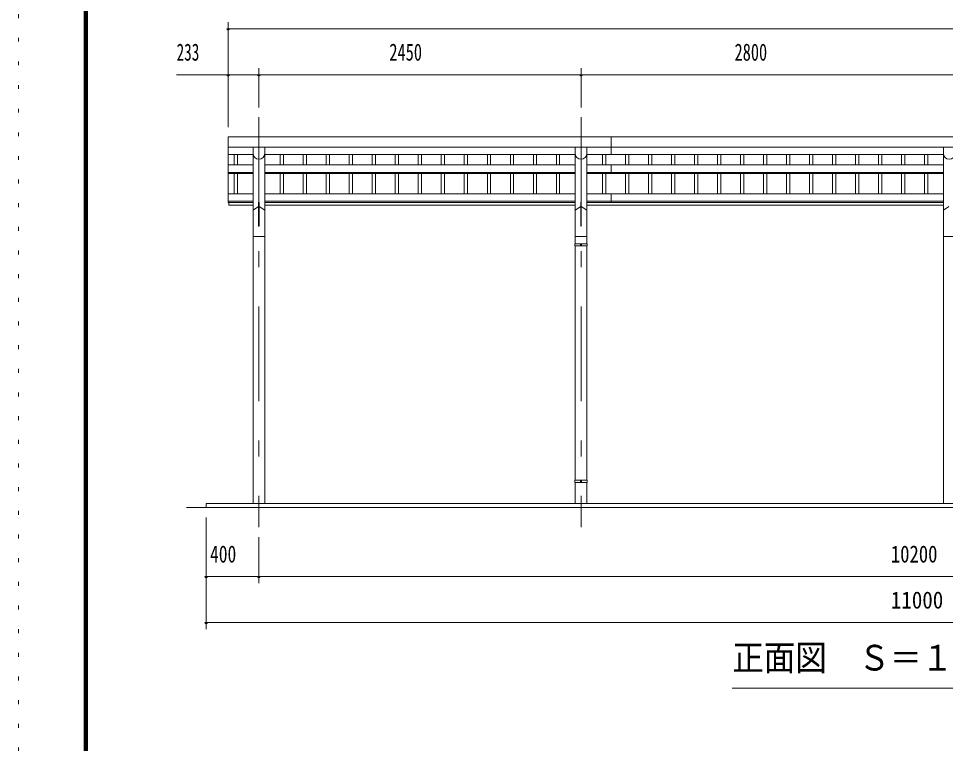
# Model space of a CAD drawing. Units: millimetres, scale not verified, with parts at other scales. Extents: x -25340 to 25345, y -10500 to 10500.
# Drawn here: x -4355 to 2694, y 0 to 5516 of the extents above; entities that cross this region are included whole.
import ezdxf
from ezdxf.enums import TextEntityAlignment as Align

# ---------------------------------------------------------------- set-up
doc = ezdxf.new("R2010")
doc.units = ezdxf.units.MM
doc.header["$LTSCALE"] = 60
doc.linetypes.add('USER3', pattern=[24, 12, -5, 2, -5])
doc.linetypes.add('USER4', pattern=[3, 0.5, -2.5])
for name, color, linetype, lineweight in [('0-2_1-05BOLD', 7, 'Continuous', 18), ('0-3_1-25CENTER', 3, 'USER3', 18), ('0-4_1-45THIN', 4, 'Continuous', 18), ('0-5_1-55DIM', 3, 'Continuous', 18), ('0-C_F-F', 5, 'Continuous', 18), ('0-D_F-E_J_ADD', 5, 'USER4', 18)]:
    doc.layers.add(name, color=color, linetype=linetype, lineweight=lineweight)
doc.styles.add('ＭＳ ゴシック', font='')
doc.styles.get('ＭＳ ゴシック').set_extended_font_data('MS Gothic')

msp = doc.modelspace()

# ---------------------------------------------------------------- linework, layer by layer
at = {"layer": '0-2_1-05BOLD'}
for p, q in [((152.2, 4614.67), (152.2, 4482.27)), ((-2760.8, 4537.52), (7905.2, 4537.52)), ((-2572.35, 4537.52), (-2572.35, 1824.67)), ((-2483.25, 4537.52), (-2483.25, 1824.67)), ((-122.35, 4537.52), (-122.35, 3802.67)), ((-33.25, 4537.52), (-33.25, 3802.67)), ((2677.65, 4537.52), (2677.65, 1824.67)), ((-2572.35, 4482.27), (-2760.8, 4482.27)), ((-122.35, 4482.27), (-2483.25, 4482.27)), ((2677.65, 4482.27), (-33.25, 4482.27)), ((-2760.8, 4402.96), (-2572.35, 4402.96)), ((-2483.25, 4402.96), (-122.35, 4402.96)), ((-33.25, 4402.96), (2677.65, 4402.96)), ((152.2, 4402.96), (152.2, 4337.03)), ((-2760.8, 4345.26), (-2572.35, 4345.26)), ((-2760.8, 4337.03), (-2572.35, 4337.03)), ((-2483.25, 4345.26), (-122.35, 4345.26)), ((-2483.25, 4337.03), (-122.35, 4337.03)), ((-33.25, 4345.26), (2677.65, 4345.26)), ((-33.25, 4337.03), (2677.65, 4337.03)), ((-2572.35, 4182.45), (-2760.8, 4182.45)), ((-122.35, 4182.45), (-2483.25, 4182.45)), ((2677.65, 4182.45), (-33.25, 4182.45)), ((152.2, 4182.45), (152.2, 4115.47)), ((-2572.35, 4127.34), (-2760.8, 4127.34)), ((-2572.35, 4115.47), (-2760.8, 4115.47)), ((-2755.8, 4115.47), (-2755.8, 4094.67)), ((-2572.35, 4094.67), (-2755.8, 4094.67)), ((-2525.55, 4117.89), (-2530.05, 4117.89)), ((-2530.05, 4117.89), (-2530.05, 3937.25)), ((-122.35, 4127.34), (-2483.25, 4127.34)), ((-122.35, 4115.47), (-2483.25, 4115.47)), ((-122.35, 4094.67), (-2483.25, 4094.67)), ((-75.55, 4117.89), (-80.05, 4117.89)), ((-80.05, 4117.89), (-80.05, 3937.25)), ((2677.65, 4127.34), (-33.25, 4127.34)), ((2677.65, 4115.47), (-33.25, 4115.47)), ((2677.65, 4094.67), (-33.25, 4094.67)), ((-2572.35, 4057.25), (-2530.05, 4085.19)), ((-2525.55, 4085.19), (-2483.25, 4057.25)), ((-122.35, 4057.25), (-80.05, 4085.19)), ((-75.55, 4085.19), (-33.25, 4057.25)), ((2677.65, 4057.25), (2719.95, 4085.19)), ((-2483.25, 3856.67), (-2572.35, 3856.67)), ((-33.25, 3856.67), (-122.35, 3856.67)), ((2766.75, 3856.67), (2677.65, 3856.67)), ((-31.65, 3786.67), (-123.95, 3786.67)), ((-122.35, 3786.67), (-122.35, 2002.67)), ((-80.85, 3802.67), (-80.85, 3786.67)), ((-80.85, 3794.67), (-74.75, 3794.67)), ((-74.75, 3802.67), (-74.75, 3786.67)), ((-33.25, 3786.67), (-33.25, 2002.67)), ((-31.65, 3802.67), (-31.65, 3786.67)), ((-31.65, 1986.67), (-123.95, 1986.67)), ((-122.35, 1986.67), (-122.35, 1824.67)), ((-80.85, 2002.67), (-80.85, 1986.67)), ((-80.85, 1994.67), (-74.75, 1994.67)), ((-74.75, 2002.67), (-74.75, 1986.67)), ((-33.25, 1986.67), (-33.25, 1824.67)), ((-31.65, 2002.67), (-31.65, 1986.67)), ((8222.2, 1794.67), (-3077.8, 1794.67)), ((-2927.8, 1824.67), (-2927.8, 1794.67)), ((8072.2, 1824.67), (-2927.8, 1824.67))]:
    msp.add_line(p, q, dxfattribs=at)
for points in [[(7905.2, 4614.67), (-2760.8, 4614.67), (-2760.8, 4115.47)], [(-2525.55, 4117.89), (-2525.55, 3937.25), (-2530.05, 3937.25)], [(-75.55, 4117.89), (-75.55, 3937.25), (-80.05, 3937.25)], [(-31.65, 3802.67), (-123.95, 3802.67), (-123.95, 3786.67)], [(-31.65, 2002.67), (-123.95, 2002.67), (-123.95, 1986.67)]]:
    msp.add_lwpolyline(points, dxfattribs=at)
for centre in [(-2527.8, 4489.22), (-77.8, 4489.22), (2722.2, 4489.22)]:
    msp.add_arc(centre, 44.55, 180, 0, dxfattribs=at)
at = {"layer": '0-3_1-25CENTER'}
for p, q in [((-2527.8, 4764.67), (-2527.8, 1644.67)), ((-77.8, 4764.67), (-77.8, 1644.67))]:
    msp.add_line(p, q, dxfattribs=at)
at = {"layer": '0-4_1-45THIN'}
for p, q in [((-2715.3, 4482.27), (-2715.3, 4402.96)), ((-2690.3, 4482.27), (-2690.3, 4402.96)), ((-2365.3, 4482.27), (-2365.3, 4402.96)), ((-2340.3, 4482.27), (-2340.3, 4402.96)), ((-2190.3, 4482.27), (-2190.3, 4402.96)), ((-2165.3, 4482.27), (-2165.3, 4402.96)), ((-2015.3, 4482.27), (-2015.3, 4402.96)), ((-1990.3, 4482.27), (-1990.3, 4402.96)), ((-1840.3, 4482.27), (-1840.3, 4402.96)), ((-1815.3, 4482.27), (-1815.3, 4402.96)), ((-1665.3, 4482.27), (-1665.3, 4402.96)), ((-1640.3, 4482.27), (-1640.3, 4402.96)), ((-1490.3, 4482.27), (-1490.3, 4402.96)), ((-1465.3, 4482.27), (-1465.3, 4402.96)), ((-1315.3, 4482.27), (-1315.3, 4402.96)), ((-1290.3, 4482.27), (-1290.3, 4402.96)), ((-1140.3, 4482.27), (-1140.3, 4402.96)), ((-1115.3, 4482.27), (-1115.3, 4402.96)), ((-965.3, 4482.27), (-965.3, 4402.96)), ((-940.29, 4482.27), (-940.29, 4402.96)), ((-790.3, 4482.27), (-790.3, 4402.96)), ((-765.29, 4482.27), (-765.29, 4402.96)), ((-615.3, 4482.27), (-615.3, 4402.96)), ((-590.3, 4482.27), (-590.3, 4402.96)), ((-440.3, 4482.27), (-440.3, 4402.96)), ((-415.3, 4482.27), (-415.3, 4402.96)), ((-265.3, 4482.27), (-265.3, 4402.96)), ((-240.3, 4482.27), (-240.3, 4402.96)), ((84.7, 4482.27), (84.7, 4402.96)), ((109.7, 4482.27), (109.7, 4402.96)), ((259.7, 4482.27), (259.7, 4402.96)), ((284.7, 4482.27), (284.7, 4402.96)), ((434.7, 4482.27), (434.7, 4402.96)), ((459.7, 4482.27), (459.7, 4402.96)), ((609.7, 4482.27), (609.7, 4402.96)), ((634.7, 4482.27), (634.7, 4402.96)), ((784.7, 4482.27), (784.7, 4402.96)), ((809.7, 4482.27), (809.7, 4402.96)), ((959.7, 4482.27), (959.7, 4402.96)), ((984.7, 4482.27), (984.7, 4402.96)), ((1134.7, 4482.27), (1134.7, 4402.96)), ((1159.7, 4482.27), (1159.7, 4402.96)), ((1309.7, 4482.27), (1309.7, 4402.96)), ((1334.7, 4482.27), (1334.7, 4402.96)), ((1484.7, 4482.27), (1484.7, 4402.96)), ((1509.7, 4482.27), (1509.7, 4402.96)), ((1659.7, 4482.27), (1659.7, 4402.96)), ((1684.7, 4482.27), (1684.7, 4402.96)), ((1834.7, 4482.27), (1834.7, 4402.96)), ((1859.7, 4482.27), (1859.7, 4402.96)), ((2009.7, 4482.27), (2009.7, 4402.96)), ((2034.7, 4482.27), (2034.7, 4402.96)), ((2184.7, 4482.27), (2184.7, 4402.96)), ((2209.7, 4482.27), (2209.7, 4402.96)), ((2359.7, 4482.27), (2359.7, 4402.96)), ((2384.7, 4482.27), (2384.7, 4402.96)), ((2534.7, 4482.27), (2534.7, 4402.96)), ((2559.7, 4482.27), (2559.7, 4402.96)), ((-2715.3, 4337.03), (-2715.3, 4182.45)), ((-2690.3, 4337.03), (-2690.3, 4182.45)), ((-2365.3, 4337.03), (-2365.3, 4182.45)), ((-2340.3, 4337.03), (-2340.3, 4182.45)), ((-2190.3, 4337.03), (-2190.3, 4182.45)), ((-2165.3, 4337.03), (-2165.3, 4182.45)), ((-2015.3, 4337.03), (-2015.3, 4182.45)), ((-1990.3, 4337.03), (-1990.3, 4182.45)), ((-1840.3, 4337.03), (-1840.3, 4182.45)), ((-1815.3, 4337.03), (-1815.3, 4182.45)), ((-1665.3, 4337.03), (-1665.3, 4182.45)), ((-1640.3, 4337.03), (-1640.3, 4182.45)), ((-1490.3, 4337.03), (-1490.3, 4182.45)), ((-1465.3, 4337.03), (-1465.3, 4182.45)), ((-1315.3, 4337.03), (-1315.3, 4182.45)), ((-1290.3, 4337.03), (-1290.3, 4182.45)), ((-1140.3, 4337.03), (-1140.3, 4182.45)), ((-1115.3, 4337.03), (-1115.3, 4182.45)), ((-965.3, 4337.03), (-965.3, 4182.45)), ((-940.29, 4337.03), (-940.29, 4182.45)), ((-790.3, 4337.03), (-790.3, 4182.45)), ((-765.29, 4337.03), (-765.29, 4182.45)), ((-615.3, 4337.03), (-615.3, 4182.45)), ((-590.3, 4337.03), (-590.3, 4182.45)), ((-440.3, 4337.03), (-440.3, 4182.45)), ((-415.3, 4337.03), (-415.3, 4182.45)), ((-265.3, 4337.03), (-265.3, 4182.45)), ((-240.3, 4337.03), (-240.3, 4182.45)), ((84.7, 4337.03), (84.7, 4182.45)), ((109.7, 4337.03), (109.7, 4182.45)), ((259.7, 4337.03), (259.7, 4182.45)), ((284.7, 4337.03), (284.7, 4182.45)), ((434.7, 4337.03), (434.7, 4182.45)), ((459.7, 4337.03), (459.7, 4182.45)), ((609.7, 4337.03), (609.7, 4182.45)), ((634.7, 4337.03), (634.7, 4182.45)), ((784.7, 4337.03), (784.7, 4182.45)), ((809.7, 4337.03), (809.7, 4182.45)), ((959.7, 4337.03), (959.7, 4182.45)), ((984.7, 4337.03), (984.7, 4182.45)), ((1134.7, 4337.03), (1134.7, 4182.45)), ((1159.7, 4337.03), (1159.7, 4182.45)), ((1309.7, 4337.03), (1309.7, 4182.45)), ((1334.7, 4337.03), (1334.7, 4182.45)), ((1484.7, 4337.03), (1484.7, 4182.45)), ((1509.7, 4337.03), (1509.7, 4182.45)), ((1659.7, 4337.03), (1659.7, 4182.45)), ((1684.7, 4337.03), (1684.7, 4182.45)), ((1834.7, 4337.03), (1834.7, 4182.45)), ((1859.7, 4337.03), (1859.7, 4182.45)), ((2009.7, 4337.03), (2009.7, 4182.45)), ((2034.7, 4337.03), (2034.7, 4182.45)), ((2184.7, 4337.03), (2184.7, 4182.45)), ((2209.7, 4337.03), (2209.7, 4182.45)), ((2359.7, 4337.03), (2359.7, 4182.45)), ((2384.7, 4337.03), (2384.7, 4182.45)), ((2534.7, 4337.03), (2534.7, 4182.45)), ((2559.7, 4337.03), (2559.7, 4182.45))]:
    msp.add_line(p, q, dxfattribs=at)
at = {"layer": '0-5_1-55DIM'}
for p, q in [((-2750.8, 5438.67), (-2770.8, 5438.67)), ((-2760.8, 4689.67), (-2760.8, 5488.67)), ((-2760.8, 5438.67), (7905.2, 5438.67)), ((-3153.3, 5088.67), (8297.7, 5088.67)), ((-2750.8, 5088.67), (-2770.8, 5088.67)), ((-2517.8, 5088.67), (-2537.8, 5088.67)), ((-2527.8, 4839.67), (-2527.8, 5138.67)), ((-67.8, 5088.67), (-87.8, 5088.67)), ((-77.8, 4839.67), (-77.8, 5138.67)), ((-2927.8, 1719.67), (-2927.8, 869.67)), ((-2527.8, 1569.67), (-2527.8, 1219.67)), ((-2917.8, 1269.67), (-2937.8, 1269.67)), ((-2927.8, 1269.67), (8072.2, 1269.67)), ((-2517.8, 1269.67), (-2537.8, 1269.67)), ((-2917.8, 919.67), (-2937.8, 919.67)), ((-2927.8, 919.67), (8072.2, 919.67)), ((1072.2, 419.67), (4072.2, 419.67))]:
    msp.add_line(p, q, dxfattribs=at)
for centre in [(-2760.8, 5438.67), (-2760.8, 5088.67), (-2527.8, 5088.67), (-77.8, 5088.67), (-2927.8, 1269.67), (-2527.8, 1269.67), (-2927.8, 919.67)]:
    msp.add_arc(centre, 10, 180, 0, dxfattribs=at)
at = {"layer": '0-C_F-F'}
for p, q in [((-3855.46, 10100), (-3855.46, -10000)), ((-3852.96, 10097.5), (-3852.96, -9997.5)), ((-3850.46, 10095), (-3850.46, -9995)), ((-3845.46, 10090), (-3845.46, -9990)), ((-3840.46, 10085), (-3840.46, -9985)), ((-3830.46, 10075), (-3830.46, -9975))]:
    msp.add_line(p, q, dxfattribs=at)
for points in [[(-3847.96, 10092.5), (-3847.96, -9992.5), (24837.04, -9992.5), (24837.04, 10092.5)], [(-3842.96, 10087.5), (-3842.96, -9987.5), (24832.04, -9987.5), (24832.04, 10087.5)], [(-3837.96, 10082.5), (-3837.96, -9982.5), (24827.04, -9982.5), (24827.04, 10082.5)], [(-3835.46, 10080), (-3835.46, -9980), (24824.54, -9980), (24824.54, 10080)], [(-3832.96, 10077.5), (-3832.96, -9977.5), (24822.04, -9977.5), (24822.04, 10077.5)]]:
    msp.add_lwpolyline(points, dxfattribs=at)
at = {"layer": '0-D_F-E_J_ADD'}
msp.add_line((-4355.46, -10500), (-4355.46, 10500), dxfattribs=at)

# ---------------------------------------------------------------- texts
at = {"layer": '0-5_1-55DIM', "color": 7, "style": 'ＭＳ ゴシック'}
for s, height, width, p in [('233', 130.2, 0.65, (-3153.3, 5156.43)), ('2450', 130.2, 0.7, (-1535.3, 5156.44)), ('2800', 130.2, 0.7, (1089.7, 5156.44)), ('400', 130.2, 0.75, (-2899.05, 1337.43)), ('10200', 130.2, 0.8, (2278.45, 1337.43)), ('11000', 130.2, 0.9, (2278.45, 987.43)), ('正面図\u3000Ｓ＝１／５０', 195.4, 0.9, (1072.2, 496.31))]:
    msp.add_text(s, height=height, dxfattribs=dict(at, width=width)).set_placement(p, align=Align.BOTTOM_LEFT)

doc.saveas('drawing.dxf')
